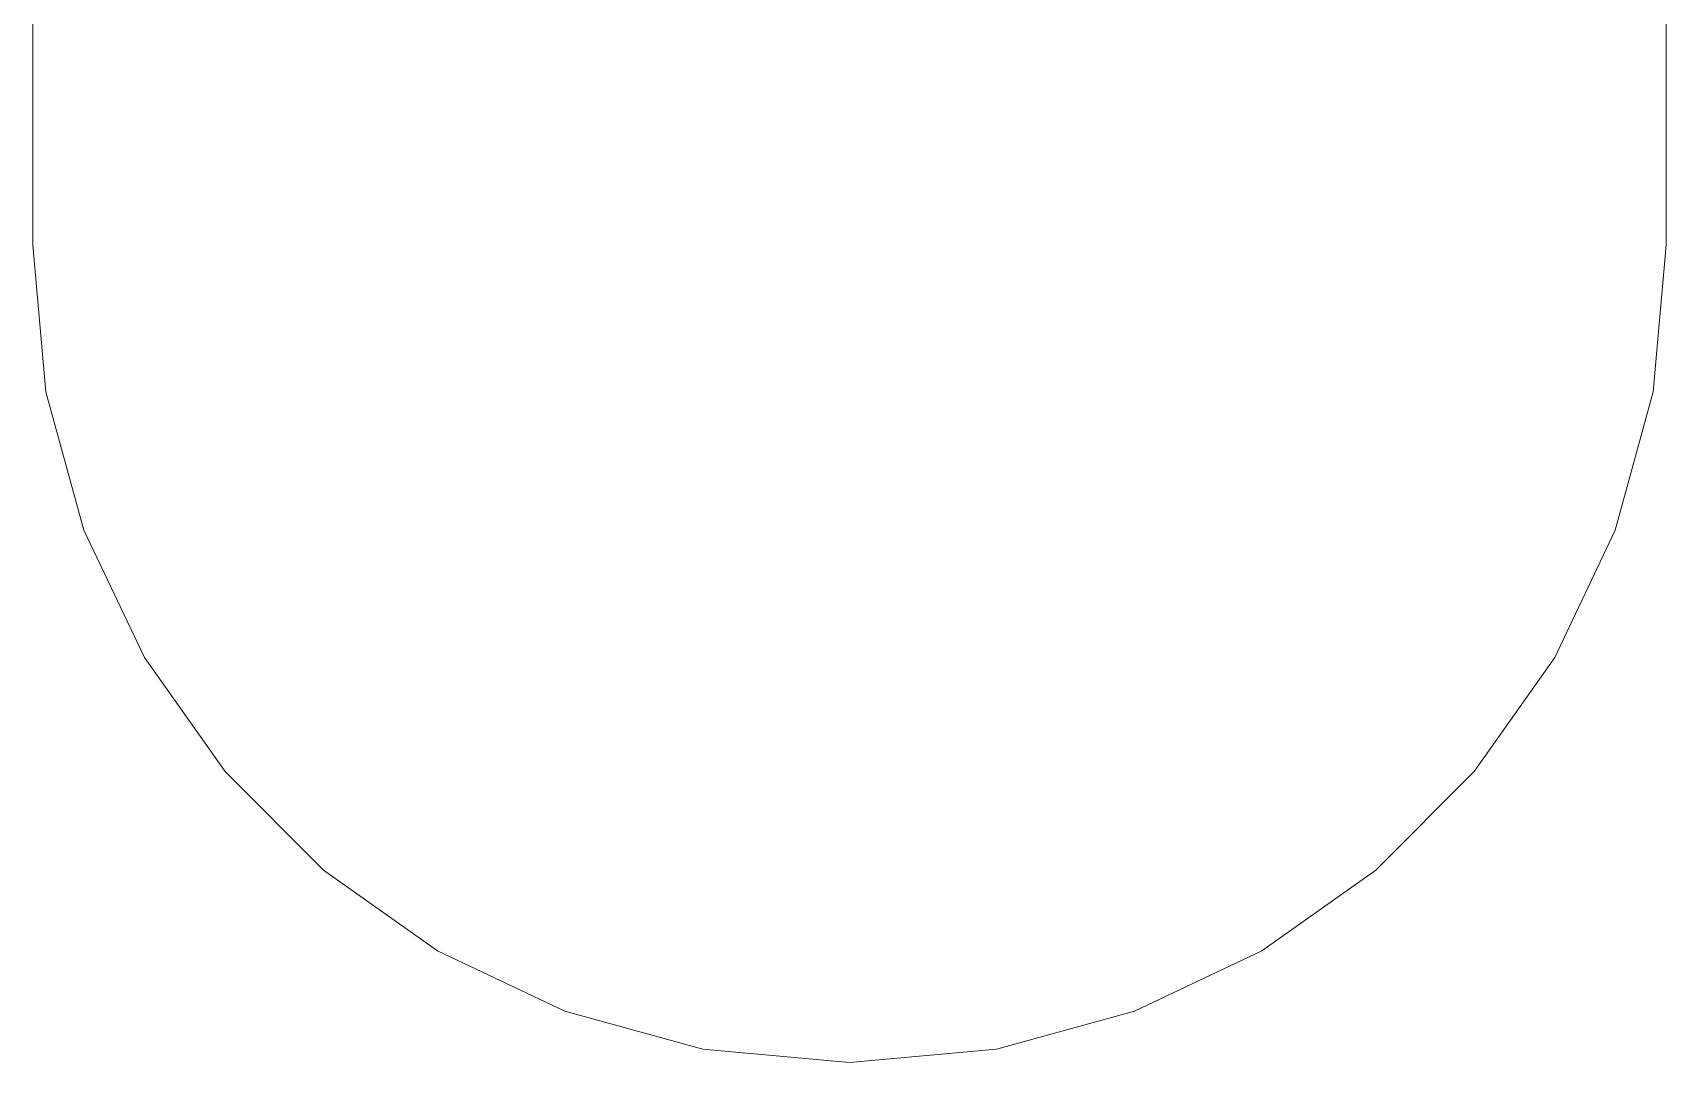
# Model space of a CAD drawing. Header units: centimetres. Extents: x -214 to 137, y -175 to 4.
# Drawn here: x -47.901 to -46.482, y -94.331 to -93.437 of the extents above; entities that cross this region are included whole.
import ezdxf

# ---------------------------------------------------------------- set-up
doc = ezdxf.new("R2010")
doc.units = ezdxf.units.CM
doc.header["$MEASUREMENT"] = 0
doc.layers.add('layer 1', color=7, linetype='Continuous')

msp = doc.modelspace()

# ---------------------------------------------------------------- linework, layer by layer
at = {"layer": 'layer 1', "color": 1, "lineweight": 9}
for points in [[(-47.90123, -92.55913), (-47.90123, -92.55913), (-47.90123, -93.62112), (-47.90123, -93.62112)], [(-47.90123, -92.55913), (-47.90123, -92.55913), (-47.90123, -93.62112), (-47.90123, -93.62112)], [(-47.90123, -92.55913), (-47.90123, -92.55913), (-47.90123, -93.62112), (-47.90123, -93.62112)], [(-47.90123, -92.55913), (-47.90123, -92.55913), (-47.90123, -93.62112), (-47.90123, -93.62112)], [(-47.90123, -92.55913), (-47.90123, -92.55913), (-47.90123, -93.62112), (-47.90123, -93.62112)], [(-47.90123, -92.55913), (-47.90123, -92.55913), (-47.90123, -93.62112), (-47.90123, -93.62112)], [(-47.90123, -92.55913), (-47.90123, -92.55913), (-47.90123, -93.62112), (-47.90123, -93.62112)], [(-47.90123, -92.55913), (-47.90123, -92.55913), (-47.90123, -93.62112), (-47.90123, -93.62112)], [(-47.90123, -92.55913), (-47.90123, -92.55913), (-47.90123, -93.62112), (-47.90123, -93.62112)], [(-47.90123, -92.55913), (-47.90123, -92.55913), (-47.90123, -93.62112), (-47.90123, -93.62112)], [(-47.90123, -92.55913), (-47.90123, -92.55913), (-47.90123, -93.62112), (-47.90123, -93.62112)], [(-47.90123, -92.55913), (-47.90123, -92.55913), (-47.90123, -93.62112), (-47.90123, -93.62112)], [(-47.90123, -92.55913), (-47.90123, -92.55913), (-47.90123, -93.62112), (-47.90123, -93.62112)], [(-47.90123, -92.55913), (-47.90123, -92.55913), (-47.90123, -93.62112), (-47.90123, -93.62112)], [(-47.90123, -92.55913), (-47.90123, -92.55913), (-47.90123, -93.62112), (-47.90123, -93.62112)], [(-47.90123, -92.55913), (-47.90123, -92.55913), (-47.90123, -93.62112), (-47.90123, -93.62112)], [(-47.90123, -92.55913), (-47.90123, -92.55913), (-47.90123, -93.62112), (-47.90123, -93.62112)], [(-47.90123, -92.55913), (-47.90123, -92.55913), (-47.90123, -93.62112), (-47.90123, -93.62112)], [(-47.90123, -92.55913), (-47.90123, -92.55913), (-47.90123, -93.62112), (-47.90123, -93.62112)], [(-47.90123, -92.55913), (-47.90123, -92.55913), (-47.90123, -93.62112), (-47.90123, -93.62112)], [(-47.90123, -92.55913), (-47.90123, -92.55913), (-47.90123, -93.62112), (-47.90123, -93.62112)], [(-47.90123, -92.55913), (-47.90123, -92.55913), (-47.90123, -93.62112), (-47.90123, -93.62112)], [(-47.90123, -92.55913), (-47.90123, -92.55913), (-47.90123, -93.62112), (-47.90123, -93.62112)], [(-47.90123, -92.55913), (-47.90123, -92.55913), (-47.90123, -93.62112), (-47.90123, -93.62112)], [(-47.90123, -92.55913), (-47.90123, -92.55913), (-47.90123, -93.62112), (-47.90123, -93.62112)], [(-46.48216, -93.62112), (-46.48216, -93.62112), (-46.48216, -93.26766), (-46.48216, -93.26766)], [(-46.48216, -93.62112), (-46.48216, -93.62112), (-46.48216, -93.26766), (-46.48216, -93.26766)], [(-46.48216, -93.62112), (-46.48216, -93.62112), (-46.48216, -93.26766), (-46.48216, -93.26766)], [(-46.48216, -93.62112), (-46.48216, -93.62112), (-46.48216, -93.26766), (-46.48216, -93.26766)], [(-46.48216, -93.62112), (-46.48216, -93.62112), (-46.48216, -93.26766), (-46.48216, -93.26766)], [(-46.48216, -93.62112), (-46.48216, -93.62112), (-46.48216, -93.26766), (-46.48216, -93.26766)], [(-46.48216, -93.62112), (-46.48216, -93.62112), (-46.48216, -93.26766), (-46.48216, -93.26766)], [(-46.48216, -93.62112), (-46.48216, -93.62112), (-46.48216, -93.26766), (-46.48216, -93.26766)], [(-46.48216, -93.62112), (-46.48216, -93.62112), (-46.48216, -93.26766), (-46.48216, -93.26766)], [(-46.48216, -93.62112), (-46.48216, -93.62112), (-46.48216, -93.26766), (-46.48216, -93.26766)], [(-46.48216, -93.62112), (-46.48216, -93.62112), (-46.48216, -93.26766), (-46.48216, -93.26766)], [(-46.48216, -93.62112), (-46.48216, -93.62112), (-46.48216, -93.26766), (-46.48216, -93.26766)], [(-46.48216, -93.62112), (-46.48216, -93.62112), (-46.48216, -93.26766), (-46.48216, -93.26766)], [(-46.48216, -93.62112), (-46.48216, -93.62112), (-46.48216, -93.26766), (-46.48216, -93.26766)], [(-46.48216, -93.62112), (-46.48216, -93.62112), (-46.48216, -93.26766), (-46.48216, -93.26766)], [(-46.48216, -93.62112), (-46.48216, -93.62112), (-46.48216, -93.26766), (-46.48216, -93.26766)], [(-46.48216, -93.62112), (-46.48216, -93.62112), (-46.48216, -93.26766), (-46.48216, -93.26766)], [(-46.48216, -93.62112), (-46.48216, -93.62112), (-46.48216, -93.26766), (-46.48216, -93.26766)], [(-46.48216, -93.62112), (-46.48216, -93.62112), (-46.48216, -93.26766), (-46.48216, -93.26766)], [(-46.48216, -93.62112), (-46.48216, -93.62112), (-46.48216, -93.26766), (-46.48216, -93.26766)], [(-46.48216, -93.62112), (-46.48216, -93.62112), (-46.48216, -93.26766), (-46.48216, -93.26766)], [(-46.48216, -93.62112), (-46.48216, -93.62112), (-46.48216, -93.26766), (-46.48216, -93.26766)], [(-46.48216, -93.62112), (-46.48216, -93.62112), (-46.48216, -93.26766), (-46.48216, -93.26766)], [(-46.48216, -93.62112), (-46.48216, -93.62112), (-46.48216, -93.26766), (-46.48216, -93.26766)], [(-46.48216, -93.62112), (-46.48216, -93.62112), (-46.48216, -93.26766), (-46.48216, -93.26766)], [(-47.90123, -93.62112), (-47.90123, -93.62112), (-47.88977, -93.74876), (-47.88977, -93.74876)], [(-47.90123, -93.62112), (-47.90123, -93.62112), (-47.88977, -93.74876), (-47.88977, -93.74876)], [(-47.90123, -93.62112), (-47.90123, -93.62112), (-47.88977, -93.74876), (-47.88977, -93.74876)], [(-47.90123, -93.62112), (-47.90123, -93.62112), (-47.88977, -93.74876), (-47.88977, -93.74876)], [(-47.90123, -93.62112), (-47.90123, -93.62112), (-47.88977, -93.74876), (-47.88977, -93.74876)], [(-47.90123, -93.62112), (-47.90123, -93.62112), (-47.88977, -93.74876), (-47.88977, -93.74876)], [(-47.90123, -93.62112), (-47.90123, -93.62112), (-47.88977, -93.74876), (-47.88977, -93.74876)], [(-47.90123, -93.62112), (-47.90123, -93.62112), (-47.88977, -93.74876), (-47.88977, -93.74876)], [(-47.90123, -93.62112), (-47.90123, -93.62112), (-47.88977, -93.74876), (-47.88977, -93.74876)], [(-47.90123, -93.62112), (-47.90123, -93.62112), (-47.88977, -93.74876), (-47.88977, -93.74876)], [(-47.90123, -93.62112), (-47.90123, -93.62112), (-47.88977, -93.74876), (-47.88977, -93.74876)], [(-47.90123, -93.62112), (-47.90123, -93.62112), (-47.88977, -93.74876), (-47.88977, -93.74876)], [(-47.90123, -93.62112), (-47.90123, -93.62112), (-47.88977, -93.74876), (-47.88977, -93.74876)], [(-47.90123, -93.62112), (-47.90123, -93.62112), (-47.88977, -93.74876), (-47.88977, -93.74876)], [(-47.90123, -93.62112), (-47.90123, -93.62112), (-47.88977, -93.74876), (-47.88977, -93.74876)], [(-47.90123, -93.62112), (-47.90123, -93.62112), (-47.88977, -93.74876), (-47.88977, -93.74876)], [(-47.90123, -93.62112), (-47.90123, -93.62112), (-47.88977, -93.74876), (-47.88977, -93.74876)], [(-47.90123, -93.62112), (-47.90123, -93.62112), (-47.88977, -93.74876), (-47.88977, -93.74876)], [(-47.90123, -93.62112), (-47.90123, -93.62112), (-47.88977, -93.74876), (-47.88977, -93.74876)], [(-47.90123, -93.62112), (-47.90123, -93.62112), (-47.88977, -93.74876), (-47.88977, -93.74876)], [(-47.90123, -93.62112), (-47.90123, -93.62112), (-47.88977, -93.74876), (-47.88977, -93.74876)], [(-47.90123, -93.62112), (-47.90123, -93.62112), (-47.88977, -93.74876), (-47.88977, -93.74876)], [(-47.90123, -93.62112), (-47.90123, -93.62112), (-47.88977, -93.74876), (-47.88977, -93.74876)], [(-47.90123, -93.62112), (-47.90123, -93.62112), (-47.88977, -93.74876), (-47.88977, -93.74876)], [(-47.90123, -93.62112), (-47.90123, -93.62112), (-47.88977, -93.74876), (-47.88977, -93.74876)], [(-46.49358, -93.74876), (-46.49358, -93.74876), (-46.48216, -93.62112), (-46.48216, -93.62112)], [(-46.49358, -93.74876), (-46.49358, -93.74876), (-46.48216, -93.62112), (-46.48216, -93.62112)], [(-46.49358, -93.74876), (-46.49358, -93.74876), (-46.48216, -93.62112), (-46.48216, -93.62112)], [(-46.49358, -93.74876), (-46.49358, -93.74876), (-46.48216, -93.62112), (-46.48216, -93.62112)], [(-46.49358, -93.74876), (-46.49358, -93.74876), (-46.48216, -93.62112), (-46.48216, -93.62112)], [(-46.49358, -93.74876), (-46.49358, -93.74876), (-46.48216, -93.62112), (-46.48216, -93.62112)], [(-46.49358, -93.74876), (-46.49358, -93.74876), (-46.48216, -93.62112), (-46.48216, -93.62112)], [(-46.49358, -93.74876), (-46.49358, -93.74876), (-46.48216, -93.62112), (-46.48216, -93.62112)], [(-46.49358, -93.74876), (-46.49358, -93.74876), (-46.48216, -93.62112), (-46.48216, -93.62112)], [(-46.49358, -93.74876), (-46.49358, -93.74876), (-46.48216, -93.62112), (-46.48216, -93.62112)], [(-46.49358, -93.74876), (-46.49358, -93.74876), (-46.48216, -93.62112), (-46.48216, -93.62112)], [(-46.49358, -93.74876), (-46.49358, -93.74876), (-46.48216, -93.62112), (-46.48216, -93.62112)], [(-46.49358, -93.74876), (-46.49358, -93.74876), (-46.48216, -93.62112), (-46.48216, -93.62112)], [(-46.49358, -93.74876), (-46.49358, -93.74876), (-46.48216, -93.62112), (-46.48216, -93.62112)], [(-46.49358, -93.74876), (-46.49358, -93.74876), (-46.48216, -93.62112), (-46.48216, -93.62112)], [(-46.49358, -93.74876), (-46.49358, -93.74876), (-46.48216, -93.62112), (-46.48216, -93.62112)], [(-46.49358, -93.74876), (-46.49358, -93.74876), (-46.48216, -93.62112), (-46.48216, -93.62112)], [(-46.49358, -93.74876), (-46.49358, -93.74876), (-46.48216, -93.62112), (-46.48216, -93.62112)], [(-46.49358, -93.74876), (-46.49358, -93.74876), (-46.48216, -93.62112), (-46.48216, -93.62112)], [(-46.49358, -93.74876), (-46.49358, -93.74876), (-46.48216, -93.62112), (-46.48216, -93.62112)], [(-46.49358, -93.74876), (-46.49358, -93.74876), (-46.48216, -93.62112), (-46.48216, -93.62112)], [(-46.49358, -93.74876), (-46.49358, -93.74876), (-46.48216, -93.62112), (-46.48216, -93.62112)], [(-46.49358, -93.74876), (-46.49358, -93.74876), (-46.48216, -93.62112), (-46.48216, -93.62112)], [(-46.49358, -93.74876), (-46.49358, -93.74876), (-46.48216, -93.62112), (-46.48216, -93.62112)], [(-46.49358, -93.74876), (-46.49358, -93.74876), (-46.48216, -93.62112), (-46.48216, -93.62112)], [(-47.88977, -93.74876), (-47.88977, -93.74876), (-47.85675, -93.86891), (-47.85675, -93.86891)], [(-47.88977, -93.74876), (-47.88977, -93.74876), (-47.85675, -93.86891), (-47.85675, -93.86891)], [(-47.88977, -93.74876), (-47.88977, -93.74876), (-47.85675, -93.86891), (-47.85675, -93.86891)], [(-47.88977, -93.74876), (-47.88977, -93.74876), (-47.85675, -93.86891), (-47.85675, -93.86891)], [(-47.88977, -93.74876), (-47.88977, -93.74876), (-47.85675, -93.86891), (-47.85675, -93.86891)], [(-47.88977, -93.74876), (-47.88977, -93.74876), (-47.85675, -93.86891), (-47.85675, -93.86891)], [(-47.88977, -93.74876), (-47.88977, -93.74876), (-47.85675, -93.86891), (-47.85675, -93.86891)], [(-47.88977, -93.74876), (-47.88977, -93.74876), (-47.85675, -93.86891), (-47.85675, -93.86891)], [(-47.88977, -93.74876), (-47.88977, -93.74876), (-47.85675, -93.86891), (-47.85675, -93.86891)], [(-47.88977, -93.74876), (-47.88977, -93.74876), (-47.85675, -93.86891), (-47.85675, -93.86891)], [(-47.88977, -93.74876), (-47.88977, -93.74876), (-47.85675, -93.86891), (-47.85675, -93.86891)], [(-47.88977, -93.74876), (-47.88977, -93.74876), (-47.85675, -93.86891), (-47.85675, -93.86891)], [(-47.88977, -93.74876), (-47.88977, -93.74876), (-47.85675, -93.86891), (-47.85675, -93.86891)], [(-47.88977, -93.74876), (-47.88977, -93.74876), (-47.85675, -93.86891), (-47.85675, -93.86891)], [(-47.88977, -93.74876), (-47.88977, -93.74876), (-47.85675, -93.86891), (-47.85675, -93.86891)], [(-47.88977, -93.74876), (-47.88977, -93.74876), (-47.85675, -93.86891), (-47.85675, -93.86891)], [(-47.88977, -93.74876), (-47.88977, -93.74876), (-47.85675, -93.86891), (-47.85675, -93.86891)], [(-47.88977, -93.74876), (-47.88977, -93.74876), (-47.85675, -93.86891), (-47.85675, -93.86891)], [(-47.88977, -93.74876), (-47.88977, -93.74876), (-47.85675, -93.86891), (-47.85675, -93.86891)], [(-47.88977, -93.74876), (-47.88977, -93.74876), (-47.85675, -93.86891), (-47.85675, -93.86891)], [(-47.88977, -93.74876), (-47.88977, -93.74876), (-47.85675, -93.86891), (-47.85675, -93.86891)], [(-47.88977, -93.74876), (-47.88977, -93.74876), (-47.85675, -93.86891), (-47.85675, -93.86891)], [(-47.88977, -93.74876), (-47.88977, -93.74876), (-47.85675, -93.86891), (-47.85675, -93.86891)], [(-47.88977, -93.74876), (-47.88977, -93.74876), (-47.85675, -93.86891), (-47.85675, -93.86891)], [(-47.88977, -93.74876), (-47.88977, -93.74876), (-47.85675, -93.86891), (-47.85675, -93.86891)], [(-46.52652, -93.86891), (-46.52652, -93.86891), (-46.49358, -93.74876), (-46.49358, -93.74876)], [(-46.52652, -93.86891), (-46.52652, -93.86891), (-46.49358, -93.74876), (-46.49358, -93.74876)], [(-46.52652, -93.86891), (-46.52652, -93.86891), (-46.49358, -93.74876), (-46.49358, -93.74876)], [(-46.52652, -93.86891), (-46.52652, -93.86891), (-46.49358, -93.74876), (-46.49358, -93.74876)], [(-46.52652, -93.86891), (-46.52652, -93.86891), (-46.49358, -93.74876), (-46.49358, -93.74876)], [(-46.52652, -93.86891), (-46.52652, -93.86891), (-46.49358, -93.74876), (-46.49358, -93.74876)], [(-46.52652, -93.86891), (-46.52652, -93.86891), (-46.49358, -93.74876), (-46.49358, -93.74876)], [(-46.52652, -93.86891), (-46.52652, -93.86891), (-46.49358, -93.74876), (-46.49358, -93.74876)], [(-46.52652, -93.86891), (-46.52652, -93.86891), (-46.49358, -93.74876), (-46.49358, -93.74876)], [(-46.52652, -93.86891), (-46.52652, -93.86891), (-46.49358, -93.74876), (-46.49358, -93.74876)], [(-46.52652, -93.86891), (-46.52652, -93.86891), (-46.49358, -93.74876), (-46.49358, -93.74876)], [(-46.52652, -93.86891), (-46.52652, -93.86891), (-46.49358, -93.74876), (-46.49358, -93.74876)], [(-46.52652, -93.86891), (-46.52652, -93.86891), (-46.49358, -93.74876), (-46.49358, -93.74876)], [(-46.52652, -93.86891), (-46.52652, -93.86891), (-46.49358, -93.74876), (-46.49358, -93.74876)], [(-46.52652, -93.86891), (-46.52652, -93.86891), (-46.49358, -93.74876), (-46.49358, -93.74876)], [(-46.52652, -93.86891), (-46.52652, -93.86891), (-46.49358, -93.74876), (-46.49358, -93.74876)], [(-46.52652, -93.86891), (-46.52652, -93.86891), (-46.49358, -93.74876), (-46.49358, -93.74876)], [(-46.52652, -93.86891), (-46.52652, -93.86891), (-46.49358, -93.74876), (-46.49358, -93.74876)], [(-46.52652, -93.86891), (-46.52652, -93.86891), (-46.49358, -93.74876), (-46.49358, -93.74876)], [(-46.52652, -93.86891), (-46.52652, -93.86891), (-46.49358, -93.74876), (-46.49358, -93.74876)], [(-46.52652, -93.86891), (-46.52652, -93.86891), (-46.49358, -93.74876), (-46.49358, -93.74876)], [(-46.52652, -93.86891), (-46.52652, -93.86891), (-46.49358, -93.74876), (-46.49358, -93.74876)], [(-46.52652, -93.86891), (-46.52652, -93.86891), (-46.49358, -93.74876), (-46.49358, -93.74876)], [(-46.52652, -93.86891), (-46.52652, -93.86891), (-46.49358, -93.74876), (-46.49358, -93.74876)], [(-46.52652, -93.86891), (-46.52652, -93.86891), (-46.49358, -93.74876), (-46.49358, -93.74876)], [(-47.85675, -93.86891), (-47.85675, -93.86891), (-47.80419, -93.97957), (-47.80419, -93.97957)], [(-47.85675, -93.86891), (-47.85675, -93.86891), (-47.80419, -93.97957), (-47.80419, -93.97957)], [(-47.85675, -93.86891), (-47.85675, -93.86891), (-47.80419, -93.97957), (-47.80419, -93.97957)], [(-47.85675, -93.86891), (-47.85675, -93.86891), (-47.80419, -93.97957), (-47.80419, -93.97957)], [(-47.85675, -93.86891), (-47.85675, -93.86891), (-47.80419, -93.97957), (-47.80419, -93.97957)], [(-47.85675, -93.86891), (-47.85675, -93.86891), (-47.80419, -93.97957), (-47.80419, -93.97957)], [(-47.85675, -93.86891), (-47.85675, -93.86891), (-47.80419, -93.97957), (-47.80419, -93.97957)], [(-47.85675, -93.86891), (-47.85675, -93.86891), (-47.80419, -93.97957), (-47.80419, -93.97957)], [(-47.85675, -93.86891), (-47.85675, -93.86891), (-47.80419, -93.97957), (-47.80419, -93.97957)], [(-47.85675, -93.86891), (-47.85675, -93.86891), (-47.80419, -93.97957), (-47.80419, -93.97957)], [(-47.85675, -93.86891), (-47.85675, -93.86891), (-47.80419, -93.97957), (-47.80419, -93.97957)], [(-47.85675, -93.86891), (-47.85675, -93.86891), (-47.80419, -93.97957), (-47.80419, -93.97957)], [(-47.85675, -93.86891), (-47.85675, -93.86891), (-47.80419, -93.97957), (-47.80419, -93.97957)], [(-47.85675, -93.86891), (-47.85675, -93.86891), (-47.80419, -93.97957), (-47.80419, -93.97957)], [(-47.85675, -93.86891), (-47.85675, -93.86891), (-47.80419, -93.97957), (-47.80419, -93.97957)], [(-47.85675, -93.86891), (-47.85675, -93.86891), (-47.80419, -93.97957), (-47.80419, -93.97957)], [(-47.85675, -93.86891), (-47.85675, -93.86891), (-47.80419, -93.97957), (-47.80419, -93.97957)], [(-47.85675, -93.86891), (-47.85675, -93.86891), (-47.80419, -93.97957), (-47.80419, -93.97957)], [(-47.85675, -93.86891), (-47.85675, -93.86891), (-47.80419, -93.97957), (-47.80419, -93.97957)], [(-47.85675, -93.86891), (-47.85675, -93.86891), (-47.80419, -93.97957), (-47.80419, -93.97957)], [(-47.85675, -93.86891), (-47.85675, -93.86891), (-47.80419, -93.97957), (-47.80419, -93.97957)], [(-47.85675, -93.86891), (-47.85675, -93.86891), (-47.80419, -93.97957), (-47.80419, -93.97957)], [(-47.85675, -93.86891), (-47.85675, -93.86891), (-47.80419, -93.97957), (-47.80419, -93.97957)], [(-47.85675, -93.86891), (-47.85675, -93.86891), (-47.80419, -93.97957), (-47.80419, -93.97957)], [(-47.85675, -93.86891), (-47.85675, -93.86891), (-47.80419, -93.97957), (-47.80419, -93.97957)], [(-46.57897, -93.97957), (-46.57897, -93.97957), (-46.52652, -93.86891), (-46.52652, -93.86891)], [(-46.57897, -93.97957), (-46.57897, -93.97957), (-46.52652, -93.86891), (-46.52652, -93.86891)], [(-46.57897, -93.97957), (-46.57897, -93.97957), (-46.52652, -93.86891), (-46.52652, -93.86891)], [(-46.57897, -93.97957), (-46.57897, -93.97957), (-46.52652, -93.86891), (-46.52652, -93.86891)], [(-46.57897, -93.97957), (-46.57897, -93.97957), (-46.52652, -93.86891), (-46.52652, -93.86891)], [(-46.57897, -93.97957), (-46.57897, -93.97957), (-46.52652, -93.86891), (-46.52652, -93.86891)], [(-46.57897, -93.97957), (-46.57897, -93.97957), (-46.52652, -93.86891), (-46.52652, -93.86891)], [(-46.57897, -93.97957), (-46.57897, -93.97957), (-46.52652, -93.86891), (-46.52652, -93.86891)], [(-46.57897, -93.97957), (-46.57897, -93.97957), (-46.52652, -93.86891), (-46.52652, -93.86891)], [(-46.57897, -93.97957), (-46.57897, -93.97957), (-46.52652, -93.86891), (-46.52652, -93.86891)], [(-46.57897, -93.97957), (-46.57897, -93.97957), (-46.52652, -93.86891), (-46.52652, -93.86891)], [(-46.57897, -93.97957), (-46.57897, -93.97957), (-46.52652, -93.86891), (-46.52652, -93.86891)], [(-46.57897, -93.97957), (-46.57897, -93.97957), (-46.52652, -93.86891), (-46.52652, -93.86891)], [(-46.57897, -93.97957), (-46.57897, -93.97957), (-46.52652, -93.86891), (-46.52652, -93.86891)], [(-46.57897, -93.97957), (-46.57897, -93.97957), (-46.52652, -93.86891), (-46.52652, -93.86891)], [(-46.57897, -93.97957), (-46.57897, -93.97957), (-46.52652, -93.86891), (-46.52652, -93.86891)], [(-46.57897, -93.97957), (-46.57897, -93.97957), (-46.52652, -93.86891), (-46.52652, -93.86891)], [(-46.57897, -93.97957), (-46.57897, -93.97957), (-46.52652, -93.86891), (-46.52652, -93.86891)], [(-46.57897, -93.97957), (-46.57897, -93.97957), (-46.52652, -93.86891), (-46.52652, -93.86891)], [(-46.57897, -93.97957), (-46.57897, -93.97957), (-46.52652, -93.86891), (-46.52652, -93.86891)], [(-46.57897, -93.97957), (-46.57897, -93.97957), (-46.52652, -93.86891), (-46.52652, -93.86891)], [(-46.57897, -93.97957), (-46.57897, -93.97957), (-46.52652, -93.86891), (-46.52652, -93.86891)], [(-46.57897, -93.97957), (-46.57897, -93.97957), (-46.52652, -93.86891), (-46.52652, -93.86891)], [(-46.57897, -93.97957), (-46.57897, -93.97957), (-46.52652, -93.86891), (-46.52652, -93.86891)], [(-46.57897, -93.97957), (-46.57897, -93.97957), (-46.52652, -93.86891), (-46.52652, -93.86891)], [(-47.80419, -93.97957), (-47.80419, -93.97957), (-47.73411, -94.07871), (-47.73411, -94.07871)], [(-47.80419, -93.97957), (-47.80419, -93.97957), (-47.73411, -94.07871), (-47.73411, -94.07871)], [(-47.80419, -93.97957), (-47.80419, -93.97957), (-47.73411, -94.07871), (-47.73411, -94.07871)], [(-47.80419, -93.97957), (-47.80419, -93.97957), (-47.73411, -94.07871), (-47.73411, -94.07871)], [(-47.80419, -93.97957), (-47.80419, -93.97957), (-47.73411, -94.07871), (-47.73411, -94.07871)], [(-47.80419, -93.97957), (-47.80419, -93.97957), (-47.73411, -94.07871), (-47.73411, -94.07871)], [(-47.80419, -93.97957), (-47.80419, -93.97957), (-47.73411, -94.07871), (-47.73411, -94.07871)], [(-47.80419, -93.97957), (-47.80419, -93.97957), (-47.73411, -94.07871), (-47.73411, -94.07871)], [(-47.80419, -93.97957), (-47.80419, -93.97957), (-47.73411, -94.07871), (-47.73411, -94.07871)], [(-47.80419, -93.97957), (-47.80419, -93.97957), (-47.73411, -94.07871), (-47.73411, -94.07871)], [(-47.80419, -93.97957), (-47.80419, -93.97957), (-47.73411, -94.07871), (-47.73411, -94.07871)], [(-47.80419, -93.97957), (-47.80419, -93.97957), (-47.73411, -94.07871), (-47.73411, -94.07871)], [(-47.80419, -93.97957), (-47.80419, -93.97957), (-47.73411, -94.07871), (-47.73411, -94.07871)], [(-47.80419, -93.97957), (-47.80419, -93.97957), (-47.73411, -94.07871), (-47.73411, -94.07871)], [(-47.80419, -93.97957), (-47.80419, -93.97957), (-47.73411, -94.07871), (-47.73411, -94.07871)], [(-47.80419, -93.97957), (-47.80419, -93.97957), (-47.73411, -94.07871), (-47.73411, -94.07871)], [(-47.80419, -93.97957), (-47.80419, -93.97957), (-47.73411, -94.07871), (-47.73411, -94.07871)], [(-47.80419, -93.97957), (-47.80419, -93.97957), (-47.73411, -94.07871), (-47.73411, -94.07871)], [(-47.80419, -93.97957), (-47.80419, -93.97957), (-47.73411, -94.07871), (-47.73411, -94.07871)], [(-47.80419, -93.97957), (-47.80419, -93.97957), (-47.73411, -94.07871), (-47.73411, -94.07871)], [(-47.80419, -93.97957), (-47.80419, -93.97957), (-47.73411, -94.07871), (-47.73411, -94.07871)], [(-47.80419, -93.97957), (-47.80419, -93.97957), (-47.73411, -94.07871), (-47.73411, -94.07871)], [(-47.80419, -93.97957), (-47.80419, -93.97957), (-47.73411, -94.07871), (-47.73411, -94.07871)], [(-47.80419, -93.97957), (-47.80419, -93.97957), (-47.73411, -94.07871), (-47.73411, -94.07871)], [(-47.80419, -93.97957), (-47.80419, -93.97957), (-47.73411, -94.07871), (-47.73411, -94.07871)], [(-46.64894, -94.07871), (-46.64894, -94.07871), (-46.57897, -93.97957), (-46.57897, -93.97957)], [(-46.64894, -94.07871), (-46.64894, -94.07871), (-46.57897, -93.97957), (-46.57897, -93.97957)], [(-46.64894, -94.07871), (-46.64894, -94.07871), (-46.57897, -93.97957), (-46.57897, -93.97957)], [(-46.64894, -94.07871), (-46.64894, -94.07871), (-46.57897, -93.97957), (-46.57897, -93.97957)], [(-46.64894, -94.07871), (-46.64894, -94.07871), (-46.57897, -93.97957), (-46.57897, -93.97957)], [(-46.64894, -94.07871), (-46.64894, -94.07871), (-46.57897, -93.97957), (-46.57897, -93.97957)], [(-46.64894, -94.07871), (-46.64894, -94.07871), (-46.57897, -93.97957), (-46.57897, -93.97957)], [(-46.64894, -94.07871), (-46.64894, -94.07871), (-46.57897, -93.97957), (-46.57897, -93.97957)], [(-46.64894, -94.07871), (-46.64894, -94.07871), (-46.57897, -93.97957), (-46.57897, -93.97957)], [(-46.64894, -94.07871), (-46.64894, -94.07871), (-46.57897, -93.97957), (-46.57897, -93.97957)], [(-46.64894, -94.07871), (-46.64894, -94.07871), (-46.57897, -93.97957), (-46.57897, -93.97957)], [(-46.64894, -94.07871), (-46.64894, -94.07871), (-46.57897, -93.97957), (-46.57897, -93.97957)], [(-46.64894, -94.07871), (-46.64894, -94.07871), (-46.57897, -93.97957), (-46.57897, -93.97957)], [(-46.64894, -94.07871), (-46.64894, -94.07871), (-46.57897, -93.97957), (-46.57897, -93.97957)], [(-46.64894, -94.07871), (-46.64894, -94.07871), (-46.57897, -93.97957), (-46.57897, -93.97957)], [(-46.64894, -94.07871), (-46.64894, -94.07871), (-46.57897, -93.97957), (-46.57897, -93.97957)], [(-46.64894, -94.07871), (-46.64894, -94.07871), (-46.57897, -93.97957), (-46.57897, -93.97957)], [(-46.64894, -94.07871), (-46.64894, -94.07871), (-46.57897, -93.97957), (-46.57897, -93.97957)], [(-46.64894, -94.07871), (-46.64894, -94.07871), (-46.57897, -93.97957), (-46.57897, -93.97957)], [(-46.64894, -94.07871), (-46.64894, -94.07871), (-46.57897, -93.97957), (-46.57897, -93.97957)], [(-46.64894, -94.07871), (-46.64894, -94.07871), (-46.57897, -93.97957), (-46.57897, -93.97957)], [(-46.64894, -94.07871), (-46.64894, -94.07871), (-46.57897, -93.97957), (-46.57897, -93.97957)], [(-46.64894, -94.07871), (-46.64894, -94.07871), (-46.57897, -93.97957), (-46.57897, -93.97957)], [(-46.64894, -94.07871), (-46.64894, -94.07871), (-46.57897, -93.97957), (-46.57897, -93.97957)], [(-46.64894, -94.07871), (-46.64894, -94.07871), (-46.57897, -93.97957), (-46.57897, -93.97957)], [(-47.73411, -94.07871), (-47.73411, -94.07871), (-47.64854, -94.16434), (-47.64854, -94.16434)], [(-47.73411, -94.07871), (-47.73411, -94.07871), (-47.64854, -94.16434), (-47.64854, -94.16434)], [(-47.73411, -94.07871), (-47.73411, -94.07871), (-47.64854, -94.16434), (-47.64854, -94.16434)], [(-47.73411, -94.07871), (-47.73411, -94.07871), (-47.64854, -94.16434), (-47.64854, -94.16434)], [(-47.73411, -94.07871), (-47.73411, -94.07871), (-47.64854, -94.16434), (-47.64854, -94.16434)], [(-47.73411, -94.07871), (-47.73411, -94.07871), (-47.64854, -94.16434), (-47.64854, -94.16434)], [(-47.73411, -94.07871), (-47.73411, -94.07871), (-47.64854, -94.16434), (-47.64854, -94.16434)], [(-47.73411, -94.07871), (-47.73411, -94.07871), (-47.64854, -94.16434), (-47.64854, -94.16434)], [(-47.73411, -94.07871), (-47.73411, -94.07871), (-47.64854, -94.16434), (-47.64854, -94.16434)], [(-47.73411, -94.07871), (-47.73411, -94.07871), (-47.64854, -94.16434), (-47.64854, -94.16434)], [(-47.73411, -94.07871), (-47.73411, -94.07871), (-47.64854, -94.16434), (-47.64854, -94.16434)], [(-47.73411, -94.07871), (-47.73411, -94.07871), (-47.64854, -94.16434), (-47.64854, -94.16434)], [(-47.73411, -94.07871), (-47.73411, -94.07871), (-47.64854, -94.16434), (-47.64854, -94.16434)], [(-47.73411, -94.07871), (-47.73411, -94.07871), (-47.64854, -94.16434), (-47.64854, -94.16434)], [(-47.73411, -94.07871), (-47.73411, -94.07871), (-47.64854, -94.16434), (-47.64854, -94.16434)], [(-47.73411, -94.07871), (-47.73411, -94.07871), (-47.64854, -94.16434), (-47.64854, -94.16434)], [(-47.73411, -94.07871), (-47.73411, -94.07871), (-47.64854, -94.16434), (-47.64854, -94.16434)], [(-47.73411, -94.07871), (-47.73411, -94.07871), (-47.64854, -94.16434), (-47.64854, -94.16434)], [(-47.73411, -94.07871), (-47.73411, -94.07871), (-47.64854, -94.16434), (-47.64854, -94.16434)], [(-47.73411, -94.07871), (-47.73411, -94.07871), (-47.64854, -94.16434), (-47.64854, -94.16434)], [(-47.73411, -94.07871), (-47.73411, -94.07871), (-47.64854, -94.16434), (-47.64854, -94.16434)], [(-47.73411, -94.07871), (-47.73411, -94.07871), (-47.64854, -94.16434), (-47.64854, -94.16434)], [(-47.73411, -94.07871), (-47.73411, -94.07871), (-47.64854, -94.16434), (-47.64854, -94.16434)], [(-47.73411, -94.07871), (-47.73411, -94.07871), (-47.64854, -94.16434), (-47.64854, -94.16434)], [(-47.73411, -94.07871), (-47.73411, -94.07871), (-47.64854, -94.16434), (-47.64854, -94.16434)], [(-46.73444, -94.16434), (-46.73444, -94.16434), (-46.64894, -94.07871), (-46.64894, -94.07871)], [(-46.73444, -94.16434), (-46.73444, -94.16434), (-46.64894, -94.07871), (-46.64894, -94.07871)], [(-46.73444, -94.16434), (-46.73444, -94.16434), (-46.64894, -94.07871), (-46.64894, -94.07871)], [(-46.73444, -94.16434), (-46.73444, -94.16434), (-46.64894, -94.07871), (-46.64894, -94.07871)], [(-46.73444, -94.16434), (-46.73444, -94.16434), (-46.64894, -94.07871), (-46.64894, -94.07871)], [(-46.73444, -94.16434), (-46.73444, -94.16434), (-46.64894, -94.07871), (-46.64894, -94.07871)], [(-46.73444, -94.16434), (-46.73444, -94.16434), (-46.64894, -94.07871), (-46.64894, -94.07871)], [(-46.73444, -94.16434), (-46.73444, -94.16434), (-46.64894, -94.07871), (-46.64894, -94.07871)], [(-46.73444, -94.16434), (-46.73444, -94.16434), (-46.64894, -94.07871), (-46.64894, -94.07871)], [(-46.73444, -94.16434), (-46.73444, -94.16434), (-46.64894, -94.07871), (-46.64894, -94.07871)], [(-46.73444, -94.16434), (-46.73444, -94.16434), (-46.64894, -94.07871), (-46.64894, -94.07871)], [(-46.73444, -94.16434), (-46.73444, -94.16434), (-46.64894, -94.07871), (-46.64894, -94.07871)], [(-46.73444, -94.16434), (-46.73444, -94.16434), (-46.64894, -94.07871), (-46.64894, -94.07871)], [(-46.73444, -94.16434), (-46.73444, -94.16434), (-46.64894, -94.07871), (-46.64894, -94.07871)], [(-46.73444, -94.16434), (-46.73444, -94.16434), (-46.64894, -94.07871), (-46.64894, -94.07871)], [(-46.73444, -94.16434), (-46.73444, -94.16434), (-46.64894, -94.07871), (-46.64894, -94.07871)], [(-46.73444, -94.16434), (-46.73444, -94.16434), (-46.64894, -94.07871), (-46.64894, -94.07871)], [(-46.73444, -94.16434), (-46.73444, -94.16434), (-46.64894, -94.07871), (-46.64894, -94.07871)], [(-46.73444, -94.16434), (-46.73444, -94.16434), (-46.64894, -94.07871), (-46.64894, -94.07871)], [(-46.73444, -94.16434), (-46.73444, -94.16434), (-46.64894, -94.07871), (-46.64894, -94.07871)], [(-46.73444, -94.16434), (-46.73444, -94.16434), (-46.64894, -94.07871), (-46.64894, -94.07871)], [(-46.73444, -94.16434), (-46.73444, -94.16434), (-46.64894, -94.07871), (-46.64894, -94.07871)], [(-46.73444, -94.16434), (-46.73444, -94.16434), (-46.64894, -94.07871), (-46.64894, -94.07871)], [(-46.73444, -94.16434), (-46.73444, -94.16434), (-46.64894, -94.07871), (-46.64894, -94.07871)], [(-46.73444, -94.16434), (-46.73444, -94.16434), (-46.64894, -94.07871), (-46.64894, -94.07871)], [(-47.64854, -94.16434), (-47.64854, -94.16434), (-47.54948, -94.23444), (-47.54948, -94.23444)], [(-47.64854, -94.16434), (-47.64854, -94.16434), (-47.54948, -94.23444), (-47.54948, -94.23444)], [(-47.64854, -94.16434), (-47.64854, -94.16434), (-47.54948, -94.23444), (-47.54948, -94.23444)], [(-47.64854, -94.16434), (-47.64854, -94.16434), (-47.54948, -94.23444), (-47.54948, -94.23444)], [(-47.64854, -94.16434), (-47.64854, -94.16434), (-47.54948, -94.23444), (-47.54948, -94.23444)], [(-47.64854, -94.16434), (-47.64854, -94.16434), (-47.54948, -94.23444), (-47.54948, -94.23444)], [(-47.64854, -94.16434), (-47.64854, -94.16434), (-47.54948, -94.23444), (-47.54948, -94.23444)], [(-47.64854, -94.16434), (-47.64854, -94.16434), (-47.54948, -94.23444), (-47.54948, -94.23444)], [(-47.64854, -94.16434), (-47.64854, -94.16434), (-47.54948, -94.23444), (-47.54948, -94.23444)], [(-47.64854, -94.16434), (-47.64854, -94.16434), (-47.54948, -94.23444), (-47.54948, -94.23444)], [(-47.64854, -94.16434), (-47.64854, -94.16434), (-47.54948, -94.23444), (-47.54948, -94.23444)], [(-47.64854, -94.16434), (-47.64854, -94.16434), (-47.54948, -94.23444), (-47.54948, -94.23444)], [(-47.64854, -94.16434), (-47.64854, -94.16434), (-47.54948, -94.23444), (-47.54948, -94.23444)], [(-47.64854, -94.16434), (-47.64854, -94.16434), (-47.54948, -94.23444), (-47.54948, -94.23444)], [(-47.64854, -94.16434), (-47.64854, -94.16434), (-47.54948, -94.23444), (-47.54948, -94.23444)], [(-47.64854, -94.16434), (-47.64854, -94.16434), (-47.54948, -94.23444), (-47.54948, -94.23444)], [(-47.64854, -94.16434), (-47.64854, -94.16434), (-47.54948, -94.23444), (-47.54948, -94.23444)], [(-47.64854, -94.16434), (-47.64854, -94.16434), (-47.54948, -94.23444), (-47.54948, -94.23444)], [(-47.64854, -94.16434), (-47.64854, -94.16434), (-47.54948, -94.23444), (-47.54948, -94.23444)], [(-47.64854, -94.16434), (-47.64854, -94.16434), (-47.54948, -94.23444), (-47.54948, -94.23444)], [(-47.64854, -94.16434), (-47.64854, -94.16434), (-47.54948, -94.23444), (-47.54948, -94.23444)], [(-47.64854, -94.16434), (-47.64854, -94.16434), (-47.54948, -94.23444), (-47.54948, -94.23444)], [(-47.64854, -94.16434), (-47.64854, -94.16434), (-47.54948, -94.23444), (-47.54948, -94.23444)], [(-47.64854, -94.16434), (-47.64854, -94.16434), (-47.54948, -94.23444), (-47.54948, -94.23444)], [(-47.64854, -94.16434), (-47.64854, -94.16434), (-47.54948, -94.23444), (-47.54948, -94.23444)], [(-46.83345, -94.23444), (-46.83345, -94.23444), (-46.73444, -94.16434), (-46.73444, -94.16434)], [(-46.83345, -94.23444), (-46.83345, -94.23444), (-46.73444, -94.16434), (-46.73444, -94.16434)], [(-46.83345, -94.23444), (-46.83345, -94.23444), (-46.73444, -94.16434), (-46.73444, -94.16434)], [(-46.83345, -94.23444), (-46.83345, -94.23444), (-46.73444, -94.16434), (-46.73444, -94.16434)], [(-46.83345, -94.23444), (-46.83345, -94.23444), (-46.73444, -94.16434), (-46.73444, -94.16434)], [(-46.83345, -94.23444), (-46.83345, -94.23444), (-46.73444, -94.16434), (-46.73444, -94.16434)], [(-46.83345, -94.23444), (-46.83345, -94.23444), (-46.73444, -94.16434), (-46.73444, -94.16434)], [(-46.83345, -94.23444), (-46.83345, -94.23444), (-46.73444, -94.16434), (-46.73444, -94.16434)], [(-46.83345, -94.23444), (-46.83345, -94.23444), (-46.73444, -94.16434), (-46.73444, -94.16434)], [(-46.83345, -94.23444), (-46.83345, -94.23444), (-46.73444, -94.16434), (-46.73444, -94.16434)], [(-46.83345, -94.23444), (-46.83345, -94.23444), (-46.73444, -94.16434), (-46.73444, -94.16434)], [(-46.83345, -94.23444), (-46.83345, -94.23444), (-46.73444, -94.16434), (-46.73444, -94.16434)], [(-46.83345, -94.23444), (-46.83345, -94.23444), (-46.73444, -94.16434), (-46.73444, -94.16434)], [(-46.83345, -94.23444), (-46.83345, -94.23444), (-46.73444, -94.16434), (-46.73444, -94.16434)], [(-46.83345, -94.23444), (-46.83345, -94.23444), (-46.73444, -94.16434), (-46.73444, -94.16434)], [(-46.83345, -94.23444), (-46.83345, -94.23444), (-46.73444, -94.16434), (-46.73444, -94.16434)], [(-46.83345, -94.23444), (-46.83345, -94.23444), (-46.73444, -94.16434), (-46.73444, -94.16434)], [(-46.83345, -94.23444), (-46.83345, -94.23444), (-46.73444, -94.16434), (-46.73444, -94.16434)], [(-46.83345, -94.23444), (-46.83345, -94.23444), (-46.73444, -94.16434), (-46.73444, -94.16434)], [(-46.83345, -94.23444), (-46.83345, -94.23444), (-46.73444, -94.16434), (-46.73444, -94.16434)], [(-46.83345, -94.23444), (-46.83345, -94.23444), (-46.73444, -94.16434), (-46.73444, -94.16434)], [(-46.83345, -94.23444), (-46.83345, -94.23444), (-46.73444, -94.16434), (-46.73444, -94.16434)], [(-46.83345, -94.23444), (-46.83345, -94.23444), (-46.73444, -94.16434), (-46.73444, -94.16434)], [(-46.83345, -94.23444), (-46.83345, -94.23444), (-46.73444, -94.16434), (-46.73444, -94.16434)], [(-46.83345, -94.23444), (-46.83345, -94.23444), (-46.73444, -94.16434), (-46.73444, -94.16434)], [(-47.54948, -94.23444), (-47.54948, -94.23444), (-47.43898, -94.287), (-47.43898, -94.287)], [(-47.54948, -94.23444), (-47.54948, -94.23444), (-47.43898, -94.287), (-47.43898, -94.287)], [(-47.54948, -94.23444), (-47.54948, -94.23444), (-47.43898, -94.287), (-47.43898, -94.287)], [(-47.54948, -94.23444), (-47.54948, -94.23444), (-47.43898, -94.287), (-47.43898, -94.287)], [(-47.54948, -94.23444), (-47.54948, -94.23444), (-47.43898, -94.287), (-47.43898, -94.287)], [(-47.54948, -94.23444), (-47.54948, -94.23444), (-47.43898, -94.287), (-47.43898, -94.287)], [(-47.54948, -94.23444), (-47.54948, -94.23444), (-47.43898, -94.287), (-47.43898, -94.287)], [(-47.54948, -94.23444), (-47.54948, -94.23444), (-47.43898, -94.287), (-47.43898, -94.287)], [(-47.54948, -94.23444), (-47.54948, -94.23444), (-47.43898, -94.287), (-47.43898, -94.287)], [(-47.54948, -94.23444), (-47.54948, -94.23444), (-47.43898, -94.287), (-47.43898, -94.287)], [(-47.54948, -94.23444), (-47.54948, -94.23444), (-47.43898, -94.287), (-47.43898, -94.287)], [(-47.54948, -94.23444), (-47.54948, -94.23444), (-47.43898, -94.287), (-47.43898, -94.287)], [(-47.54948, -94.23444), (-47.54948, -94.23444), (-47.43898, -94.287), (-47.43898, -94.287)], [(-47.54948, -94.23444), (-47.54948, -94.23444), (-47.43898, -94.287), (-47.43898, -94.287)], [(-47.54948, -94.23444), (-47.54948, -94.23444), (-47.43898, -94.287), (-47.43898, -94.287)], [(-47.54948, -94.23444), (-47.54948, -94.23444), (-47.43898, -94.287), (-47.43898, -94.287)], [(-47.54948, -94.23444), (-47.54948, -94.23444), (-47.43898, -94.287), (-47.43898, -94.287)], [(-47.54948, -94.23444), (-47.54948, -94.23444), (-47.43898, -94.287), (-47.43898, -94.287)], [(-47.54948, -94.23444), (-47.54948, -94.23444), (-47.43898, -94.287), (-47.43898, -94.287)], [(-47.54948, -94.23444), (-47.54948, -94.23444), (-47.43898, -94.287), (-47.43898, -94.287)], [(-47.54948, -94.23444), (-47.54948, -94.23444), (-47.43898, -94.287), (-47.43898, -94.287)], [(-47.54948, -94.23444), (-47.54948, -94.23444), (-47.43898, -94.287), (-47.43898, -94.287)], [(-47.54948, -94.23444), (-47.54948, -94.23444), (-47.43898, -94.287), (-47.43898, -94.287)], [(-47.54948, -94.23444), (-47.54948, -94.23444), (-47.43898, -94.287), (-47.43898, -94.287)], [(-47.54948, -94.23444), (-47.54948, -94.23444), (-47.43898, -94.287), (-47.43898, -94.287)], [(-46.944, -94.287), (-46.944, -94.287), (-46.83345, -94.23444), (-46.83345, -94.23444)], [(-46.944, -94.287), (-46.944, -94.287), (-46.83345, -94.23444), (-46.83345, -94.23444)], [(-46.944, -94.287), (-46.944, -94.287), (-46.83345, -94.23444), (-46.83345, -94.23444)], [(-46.944, -94.287), (-46.944, -94.287), (-46.83345, -94.23444), (-46.83345, -94.23444)], [(-46.944, -94.287), (-46.944, -94.287), (-46.83345, -94.23444), (-46.83345, -94.23444)], [(-46.944, -94.287), (-46.944, -94.287), (-46.83345, -94.23444), (-46.83345, -94.23444)], [(-46.944, -94.287), (-46.944, -94.287), (-46.83345, -94.23444), (-46.83345, -94.23444)], [(-46.944, -94.287), (-46.944, -94.287), (-46.83345, -94.23444), (-46.83345, -94.23444)], [(-46.944, -94.287), (-46.944, -94.287), (-46.83345, -94.23444), (-46.83345, -94.23444)], [(-46.944, -94.287), (-46.944, -94.287), (-46.83345, -94.23444), (-46.83345, -94.23444)], [(-46.944, -94.287), (-46.944, -94.287), (-46.83345, -94.23444), (-46.83345, -94.23444)], [(-46.944, -94.287), (-46.944, -94.287), (-46.83345, -94.23444), (-46.83345, -94.23444)], [(-46.944, -94.287), (-46.944, -94.287), (-46.83345, -94.23444), (-46.83345, -94.23444)], [(-46.944, -94.287), (-46.944, -94.287), (-46.83345, -94.23444), (-46.83345, -94.23444)], [(-46.944, -94.287), (-46.944, -94.287), (-46.83345, -94.23444), (-46.83345, -94.23444)], [(-46.944, -94.287), (-46.944, -94.287), (-46.83345, -94.23444), (-46.83345, -94.23444)], [(-46.944, -94.287), (-46.944, -94.287), (-46.83345, -94.23444), (-46.83345, -94.23444)], [(-46.944, -94.287), (-46.944, -94.287), (-46.83345, -94.23444), (-46.83345, -94.23444)], [(-46.944, -94.287), (-46.944, -94.287), (-46.83345, -94.23444), (-46.83345, -94.23444)], [(-46.944, -94.287), (-46.944, -94.287), (-46.83345, -94.23444), (-46.83345, -94.23444)], [(-46.944, -94.287), (-46.944, -94.287), (-46.83345, -94.23444), (-46.83345, -94.23444)], [(-46.944, -94.287), (-46.944, -94.287), (-46.83345, -94.23444), (-46.83345, -94.23444)], [(-46.944, -94.287), (-46.944, -94.287), (-46.83345, -94.23444), (-46.83345, -94.23444)], [(-46.944, -94.287), (-46.944, -94.287), (-46.83345, -94.23444), (-46.83345, -94.23444)], [(-46.944, -94.287), (-46.944, -94.287), (-46.83345, -94.23444), (-46.83345, -94.23444)], [(-47.43898, -94.287), (-47.43898, -94.287), (-47.31904, -94.32001), (-47.31904, -94.32001)], [(-47.43898, -94.287), (-47.43898, -94.287), (-47.31904, -94.32001), (-47.31904, -94.32001)], [(-47.43898, -94.287), (-47.43898, -94.287), (-47.31904, -94.32001), (-47.31904, -94.32001)], [(-47.43898, -94.287), (-47.43898, -94.287), (-47.31904, -94.32001), (-47.31904, -94.32001)], [(-47.43898, -94.287), (-47.43898, -94.287), (-47.31904, -94.32001), (-47.31904, -94.32001)], [(-47.43898, -94.287), (-47.43898, -94.287), (-47.31904, -94.32001), (-47.31904, -94.32001)], [(-47.43898, -94.287), (-47.43898, -94.287), (-47.31904, -94.32001), (-47.31904, -94.32001)], [(-47.43898, -94.287), (-47.43898, -94.287), (-47.31904, -94.32001), (-47.31904, -94.32001)], [(-47.43898, -94.287), (-47.43898, -94.287), (-47.31904, -94.32001), (-47.31904, -94.32001)], [(-47.43898, -94.287), (-47.43898, -94.287), (-47.31904, -94.32001), (-47.31904, -94.32001)], [(-47.43898, -94.287), (-47.43898, -94.287), (-47.31904, -94.32001), (-47.31904, -94.32001)], [(-47.43898, -94.287), (-47.43898, -94.287), (-47.31904, -94.32001), (-47.31904, -94.32001)], [(-47.43898, -94.287), (-47.43898, -94.287), (-47.31904, -94.32001), (-47.31904, -94.32001)], [(-47.43898, -94.287), (-47.43898, -94.287), (-47.31904, -94.32001), (-47.31904, -94.32001)], [(-47.43898, -94.287), (-47.43898, -94.287), (-47.31904, -94.32001), (-47.31904, -94.32001)], [(-47.43898, -94.287), (-47.43898, -94.287), (-47.31904, -94.32001), (-47.31904, -94.32001)], [(-47.43898, -94.287), (-47.43898, -94.287), (-47.31904, -94.32001), (-47.31904, -94.32001)], [(-47.43898, -94.287), (-47.43898, -94.287), (-47.31904, -94.32001), (-47.31904, -94.32001)], [(-47.43898, -94.287), (-47.43898, -94.287), (-47.31904, -94.32001), (-47.31904, -94.32001)], [(-47.43898, -94.287), (-47.43898, -94.287), (-47.31904, -94.32001), (-47.31904, -94.32001)], [(-47.43898, -94.287), (-47.43898, -94.287), (-47.31904, -94.32001), (-47.31904, -94.32001)], [(-47.43898, -94.287), (-47.43898, -94.287), (-47.31904, -94.32001), (-47.31904, -94.32001)], [(-47.43898, -94.287), (-47.43898, -94.287), (-47.31904, -94.32001), (-47.31904, -94.32001)], [(-47.43898, -94.287), (-47.43898, -94.287), (-47.31904, -94.32001), (-47.31904, -94.32001)], [(-47.43898, -94.287), (-47.43898, -94.287), (-47.31904, -94.32001), (-47.31904, -94.32001)], [(-47.06408, -94.32001), (-47.06408, -94.32001), (-46.944, -94.287), (-46.944, -94.287)], [(-47.06408, -94.32001), (-47.06408, -94.32001), (-46.944, -94.287), (-46.944, -94.287)], [(-47.06408, -94.32001), (-47.06408, -94.32001), (-46.944, -94.287), (-46.944, -94.287)], [(-47.06408, -94.32001), (-47.06408, -94.32001), (-46.944, -94.287), (-46.944, -94.287)], [(-47.06408, -94.32001), (-47.06408, -94.32001), (-46.944, -94.287), (-46.944, -94.287)], [(-47.06408, -94.32001), (-47.06408, -94.32001), (-46.944, -94.287), (-46.944, -94.287)], [(-47.06408, -94.32001), (-47.06408, -94.32001), (-46.944, -94.287), (-46.944, -94.287)], [(-47.06408, -94.32001), (-47.06408, -94.32001), (-46.944, -94.287), (-46.944, -94.287)], [(-47.06408, -94.32001), (-47.06408, -94.32001), (-46.944, -94.287), (-46.944, -94.287)], [(-47.06408, -94.32001), (-47.06408, -94.32001), (-46.944, -94.287), (-46.944, -94.287)], [(-47.06408, -94.32001), (-47.06408, -94.32001), (-46.944, -94.287), (-46.944, -94.287)], [(-47.06408, -94.32001), (-47.06408, -94.32001), (-46.944, -94.287), (-46.944, -94.287)], [(-47.06408, -94.32001), (-47.06408, -94.32001), (-46.944, -94.287), (-46.944, -94.287)], [(-47.06408, -94.32001), (-47.06408, -94.32001), (-46.944, -94.287), (-46.944, -94.287)], [(-47.06408, -94.32001), (-47.06408, -94.32001), (-46.944, -94.287), (-46.944, -94.287)], [(-47.06408, -94.32001), (-47.06408, -94.32001), (-46.944, -94.287), (-46.944, -94.287)], [(-47.06408, -94.32001), (-47.06408, -94.32001), (-46.944, -94.287), (-46.944, -94.287)], [(-47.06408, -94.32001), (-47.06408, -94.32001), (-46.944, -94.287), (-46.944, -94.287)], [(-47.06408, -94.32001), (-47.06408, -94.32001), (-46.944, -94.287), (-46.944, -94.287)], [(-47.06408, -94.32001), (-47.06408, -94.32001), (-46.944, -94.287), (-46.944, -94.287)], [(-47.06408, -94.32001), (-47.06408, -94.32001), (-46.944, -94.287), (-46.944, -94.287)], [(-47.06408, -94.32001), (-47.06408, -94.32001), (-46.944, -94.287), (-46.944, -94.287)], [(-47.06408, -94.32001), (-47.06408, -94.32001), (-46.944, -94.287), (-46.944, -94.287)], [(-47.06408, -94.32001), (-47.06408, -94.32001), (-46.944, -94.287), (-46.944, -94.287)], [(-47.06408, -94.32001), (-47.06408, -94.32001), (-46.944, -94.287), (-46.944, -94.287)], [(-47.31904, -94.32001), (-47.31904, -94.32001), (-47.19169, -94.33146), (-47.19169, -94.33146)], [(-47.31904, -94.32001), (-47.31904, -94.32001), (-47.19169, -94.33146), (-47.19169, -94.33146)], [(-47.31904, -94.32001), (-47.31904, -94.32001), (-47.19169, -94.33146), (-47.19169, -94.33146)], [(-47.31904, -94.32001), (-47.31904, -94.32001), (-47.19169, -94.33146), (-47.19169, -94.33146)], [(-47.31904, -94.32001), (-47.31904, -94.32001), (-47.19169, -94.33146), (-47.19169, -94.33146)], [(-47.31904, -94.32001), (-47.31904, -94.32001), (-47.19169, -94.33146), (-47.19169, -94.33146)], [(-47.31904, -94.32001), (-47.31904, -94.32001), (-47.19169, -94.33146), (-47.19169, -94.33146)], [(-47.31904, -94.32001), (-47.31904, -94.32001), (-47.19169, -94.33146), (-47.19169, -94.33146)], [(-47.31904, -94.32001), (-47.31904, -94.32001), (-47.19169, -94.33146), (-47.19169, -94.33146)], [(-47.31904, -94.32001), (-47.31904, -94.32001), (-47.19169, -94.33146), (-47.19169, -94.33146)], [(-47.31904, -94.32001), (-47.31904, -94.32001), (-47.19169, -94.33146), (-47.19169, -94.33146)], [(-47.31904, -94.32001), (-47.31904, -94.32001), (-47.19169, -94.33146), (-47.19169, -94.33146)], [(-47.31904, -94.32001), (-47.31904, -94.32001), (-47.19169, -94.33146), (-47.19169, -94.33146)], [(-47.31904, -94.32001), (-47.31904, -94.32001), (-47.19169, -94.33146), (-47.19169, -94.33146)], [(-47.31904, -94.32001), (-47.31904, -94.32001), (-47.19169, -94.33146), (-47.19169, -94.33146)], [(-47.31904, -94.32001), (-47.31904, -94.32001), (-47.19169, -94.33146), (-47.19169, -94.33146)], [(-47.31904, -94.32001), (-47.31904, -94.32001), (-47.19169, -94.33146), (-47.19169, -94.33146)], [(-47.31904, -94.32001), (-47.31904, -94.32001), (-47.19169, -94.33146), (-47.19169, -94.33146)], [(-47.31904, -94.32001), (-47.31904, -94.32001), (-47.19169, -94.33146), (-47.19169, -94.33146)], [(-47.31904, -94.32001), (-47.31904, -94.32001), (-47.19169, -94.33146), (-47.19169, -94.33146)], [(-47.31904, -94.32001), (-47.31904, -94.32001), (-47.19169, -94.33146), (-47.19169, -94.33146)], [(-47.31904, -94.32001), (-47.31904, -94.32001), (-47.19169, -94.33146), (-47.19169, -94.33146)], [(-47.31904, -94.32001), (-47.31904, -94.32001), (-47.19169, -94.33146), (-47.19169, -94.33146)], [(-47.31904, -94.32001), (-47.31904, -94.32001), (-47.19169, -94.33146), (-47.19169, -94.33146)], [(-47.31904, -94.32001), (-47.31904, -94.32001), (-47.19169, -94.33146), (-47.19169, -94.33146)], [(-47.19169, -94.33146), (-47.19169, -94.33146), (-47.06408, -94.32001), (-47.06408, -94.32001)], [(-47.19169, -94.33146), (-47.19169, -94.33146), (-47.06408, -94.32001), (-47.06408, -94.32001)], [(-47.19169, -94.33146), (-47.19169, -94.33146), (-47.06408, -94.32001), (-47.06408, -94.32001)], [(-47.19169, -94.33146), (-47.19169, -94.33146), (-47.06408, -94.32001), (-47.06408, -94.32001)], [(-47.19169, -94.33146), (-47.19169, -94.33146), (-47.06408, -94.32001), (-47.06408, -94.32001)], [(-47.19169, -94.33146), (-47.19169, -94.33146), (-47.06408, -94.32001), (-47.06408, -94.32001)], [(-47.19169, -94.33146), (-47.19169, -94.33146), (-47.06408, -94.32001), (-47.06408, -94.32001)], [(-47.19169, -94.33146), (-47.19169, -94.33146), (-47.06408, -94.32001), (-47.06408, -94.32001)], [(-47.19169, -94.33146), (-47.19169, -94.33146), (-47.06408, -94.32001), (-47.06408, -94.32001)], [(-47.19169, -94.33146), (-47.19169, -94.33146), (-47.06408, -94.32001), (-47.06408, -94.32001)], [(-47.19169, -94.33146), (-47.19169, -94.33146), (-47.06408, -94.32001), (-47.06408, -94.32001)], [(-47.19169, -94.33146), (-47.19169, -94.33146), (-47.06408, -94.32001), (-47.06408, -94.32001)], [(-47.19169, -94.33146), (-47.19169, -94.33146), (-47.06408, -94.32001), (-47.06408, -94.32001)], [(-47.19169, -94.33146), (-47.19169, -94.33146), (-47.06408, -94.32001), (-47.06408, -94.32001)], [(-47.19169, -94.33146), (-47.19169, -94.33146), (-47.06408, -94.32001), (-47.06408, -94.32001)], [(-47.19169, -94.33146), (-47.19169, -94.33146), (-47.06408, -94.32001), (-47.06408, -94.32001)], [(-47.19169, -94.33146), (-47.19169, -94.33146), (-47.06408, -94.32001), (-47.06408, -94.32001)], [(-47.19169, -94.33146), (-47.19169, -94.33146), (-47.06408, -94.32001), (-47.06408, -94.32001)], [(-47.19169, -94.33146), (-47.19169, -94.33146), (-47.06408, -94.32001), (-47.06408, -94.32001)], [(-47.19169, -94.33146), (-47.19169, -94.33146), (-47.06408, -94.32001), (-47.06408, -94.32001)], [(-47.19169, -94.33146), (-47.19169, -94.33146), (-47.06408, -94.32001), (-47.06408, -94.32001)], [(-47.19169, -94.33146), (-47.19169, -94.33146), (-47.06408, -94.32001), (-47.06408, -94.32001)], [(-47.19169, -94.33146), (-47.19169, -94.33146), (-47.06408, -94.32001), (-47.06408, -94.32001)], [(-47.19169, -94.33146), (-47.19169, -94.33146), (-47.06408, -94.32001), (-47.06408, -94.32001)], [(-47.19169, -94.33146), (-47.19169, -94.33146), (-47.06408, -94.32001), (-47.06408, -94.32001)]]:
    msp.add_open_spline(points, degree=3, dxfattribs=at)

doc.saveas('drawing.dxf')
